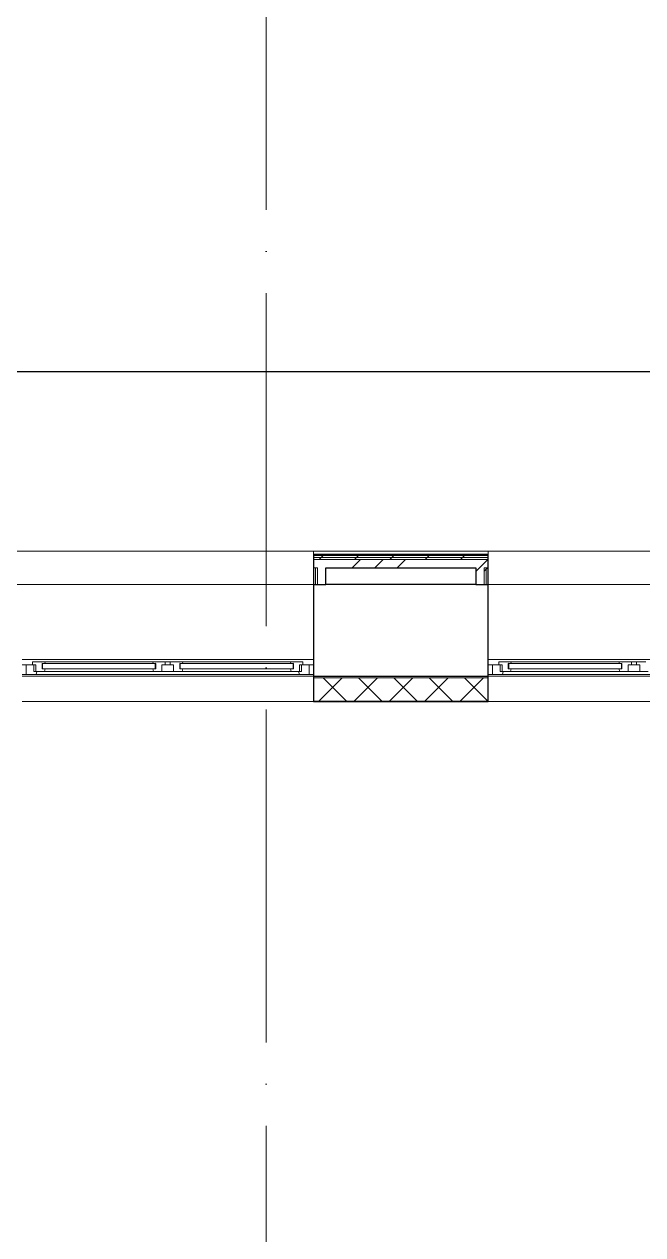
# Model space of a CAD drawing. Header units: millimetres. Extents: x -1073752 to 1436911, y -1379358 to 94781.
# Drawn here: x -1016520 to -1012804, y -885925 to -878654 of the extents above; entities that cross this region are included whole.
import ezdxf

# ---------------------------------------------------------------- set-up
doc = ezdxf.new("R2010")
doc.units = ezdxf.units.MM
doc.linetypes.add('ADSK_Линия сетки', pattern=[25, 20, -2.5, 0, -2.5])
for name, color, linetype, lineweight in [('_ Окна', 7, 'Continuous', 9), ('лс', 5, 'Continuous', 30), ('Ограждение', 252, 'Continuous', 9), ('Окна', 7, 'Continuous', 9), ('Оси', 252, 'Continuous', 9), ('Стены внутренние', 7, 'Continuous', 18), ('Стены наружные', 7, 'Continuous', 18), ('Стены штриховка', 7, 'Continuous', 9)]:
    doc.layers.add(name, color=color, linetype=linetype, lineweight=lineweight)

# ---------------------------------------------------------------- blocks, each defined once
blk = doc.blocks.new('1 этаж')
at = {"layer": '_ Окна', "color": 251, "lineweight": 18, "true_color": 0x636466}
for p, q in [((-24001.8, 14991.3), (-24057.8, 14991.3)), ((-24057.8, 14991.3), (-24057.8, 14974.3)), ((-24000.8, 14990.3), (-24001.8, 14991.3)), ((-23999.8, 14991.3), (-24000.8, 14990.3)), ((-24000.8, 14950.3), (-24000.8, 14982.3)), ((-24000.8, 14982.3), (-23982.8, 14982.3)), ((-23985.2, 14991.3), (-23999.8, 14991.3)), ((-23982.8, 14982.3), (-23985.2, 14991.3)), ((-23333.4, 14991.3), (-23335.8, 14982.3)), ((-23335.8, 14982.3), (-23317.8, 14982.3)), ((-23318.8, 14991.3), (-23333.4, 14991.3)), ((-23317.8, 14990.3), (-23318.8, 14991.3)), ((-23316.8, 14991.3), (-23317.8, 14990.3)), ((-23317.8, 14982.3), (-23317.8, 14950.3)), ((-23260.8, 14991.3), (-23316.8, 14991.3)), ((-23260.8, 14974.3), (-23260.8, 14991.3)), ((-23174.8, 14991.3), (-23230.8, 14991.3)), ((-23230.8, 14991.3), (-23230.8, 14974.3)), ((-23173.8, 14990.3), (-23174.8, 14991.3)), ((-23172.8, 14991.3), (-23173.8, 14990.3)), ((-23173.8, 14950.3), (-23173.8, 14982.3)), ((-23173.8, 14982.3), (-23155.8, 14982.3)), ((-23158.2, 14991.3), (-23172.8, 14991.3)), ((-23155.8, 14982.3), (-23158.2, 14991.3)), ((-22506.4, 14991.3), (-22508.8, 14982.3)), ((-22508.8, 14982.3), (-22490.8, 14982.3)), ((-22491.8, 14991.3), (-22506.4, 14991.3)), ((-22490.8, 14990.3), (-22491.8, 14991.3)), ((-22489.8, 14991.3), (-22490.8, 14990.3)), ((-22490.8, 14982.3), (-22490.8, 14950.3)), ((-22433.8, 14991.3), (-22489.8, 14991.3)), ((-22433.8, 14974.3), (-22433.8, 14991.3)), ((-21201.8, 14991.3), (-21257.8, 14991.3)), ((-21257.8, 14991.3), (-21257.8, 14974.3)), ((-21200.8, 14990.3), (-21201.8, 14991.3)), ((-21199.8, 14991.3), (-21200.8, 14990.3)), ((-21200.8, 14950.3), (-21200.8, 14982.3)), ((-21200.8, 14982.3), (-21182.8, 14982.3)), ((-21185.2, 14991.3), (-21199.8, 14991.3)), ((-21182.8, 14982.3), (-21185.2, 14991.3)), ((-20533.4, 14991.3), (-20535.8, 14982.3)), ((-20535.8, 14982.3), (-20517.8, 14982.3)), ((-20518.8, 14991.3), (-20533.4, 14991.3)), ((-20517.8, 14990.3), (-20518.8, 14991.3)), ((-20516.8, 14991.3), (-20517.8, 14990.3)), ((-20517.8, 14982.3), (-20517.8, 14950.3)), ((-20460.8, 14991.3), (-20516.8, 14991.3)), ((-20460.8, 14974.3), (-20460.8, 14991.3)), ((-20374.8, 14991.3), (-20430.8, 14991.3)), ((-20430.8, 14991.3), (-20430.8, 14974.3)), ((-24057.8, 14974.3), (-24095.8, 14974.3)), ((-24095.8, 14974.3), (-24095.8, 14916.3)), ((-24095.8, 14916.3), (-24036.4, 14916.3)), ((-24057.8, 14974.3), (-24037.8, 14974.3)), ((-24049.8, 14933.3), (-24049.8, 14974.3)), ((-24037.8, 14933.3), (-24049.8, 14933.3)), ((-24037.8, 14974.3), (-24037.8, 14933.3)), ((-24037.8, 14933.3), (-23987.4, 14933.3)), ((-24036.4, 14916.3), (-24031.8, 14933.3)), ((-23982.8, 14950.3), (-24000.8, 14950.3)), ((-23987.4, 14933.3), (-23982.8, 14950.3)), ((-23317.8, 14950.3), (-23335.8, 14950.3)), ((-23335.8, 14950.3), (-23331.2, 14933.3)), ((-23331.2, 14933.3), (-23280.8, 14933.3)), ((-23280.8, 14933.3), (-23280.8, 14974.3)), ((-23280.8, 14974.3), (-23260.8, 14974.3)), ((-23230.8, 14974.3), (-23210.8, 14974.3)), ((-23210.8, 14974.3), (-23210.8, 14933.3)), ((-23210.8, 14933.3), (-23160.4, 14933.3)), ((-23155.8, 14950.3), (-23173.8, 14950.3)), ((-23160.4, 14933.3), (-23155.8, 14950.3)), ((-22490.8, 14950.3), (-22508.8, 14950.3)), ((-22508.8, 14950.3), (-22504.2, 14933.3)), ((-22504.2, 14933.3), (-22453.8, 14933.3)), ((-22459.8, 14933.3), (-22455.2, 14916.3)), ((-22455.2, 14916.3), (-22395.8, 14916.3)), ((-22453.8, 14933.3), (-22453.8, 14974.3)), ((-22453.8, 14974.3), (-22433.8, 14974.3)), ((-22441.8, 14933.3), (-22453.8, 14933.3)), ((-22441.8, 14974.3), (-22441.8, 14933.3)), ((-22395.8, 14974.3), (-22433.8, 14974.3)), ((-22395.8, 14916.3), (-22395.8, 14974.3)), ((-21257.8, 14974.3), (-21295.8, 14974.3)), ((-21295.8, 14974.3), (-21295.8, 14916.3)), ((-21295.8, 14916.3), (-21236.4, 14916.3)), ((-21257.8, 14974.3), (-21237.8, 14974.3)), ((-21249.8, 14933.3), (-21249.8, 14974.3)), ((-21237.8, 14933.3), (-21249.8, 14933.3)), ((-21237.8, 14974.3), (-21237.8, 14933.3)), ((-21237.8, 14933.3), (-21187.4, 14933.3)), ((-21236.4, 14916.3), (-21231.8, 14933.3)), ((-21182.8, 14950.3), (-21200.8, 14950.3)), ((-21187.4, 14933.3), (-21182.8, 14950.3)), ((-20517.8, 14950.3), (-20535.8, 14950.3)), ((-20535.8, 14950.3), (-20531.2, 14933.3)), ((-20531.2, 14933.3), (-20480.8, 14933.3)), ((-20480.8, 14933.3), (-20480.8, 14974.3)), ((-20480.8, 14974.3), (-20460.8, 14974.3)), ((-20430.8, 14974.3), (-20410.8, 14974.3)), ((-20410.8, 14974.3), (-20410.8, 14933.3)), ((-20410.8, 14933.3), (-20360.4, 14933.3))]:
    blk.add_line(p, q, dxfattribs=at)
at = {"layer": '_ Окна', "color": 251, "true_color": 0x636466}
for p, q in [((-23997.8, 14982.3), (-24000.8, 14982.3)), ((-24000.8, 14982.3), (-24000.8, 14950.3)), ((-23320.8, 14982.3), (-23997.8, 14982.3)), ((-23997.8, 14982.3), (-23997.8, 14950.3)), ((-23997.8, 14950.3), (-23997.8, 14982.3)), ((-23320.8, 14950.3), (-23320.8, 14982.3)), ((-23320.8, 14982.3), (-23320.8, 14950.3)), ((-23317.8, 14982.3), (-23320.8, 14982.3)), ((-23317.8, 14950.3), (-23317.8, 14982.3)), ((-23170.8, 14982.3), (-23173.8, 14982.3)), ((-23173.8, 14982.3), (-23173.8, 14950.3)), ((-22493.8, 14982.3), (-23170.8, 14982.3)), ((-23170.8, 14982.3), (-23170.8, 14950.3)), ((-23170.8, 14950.3), (-23170.8, 14982.3)), ((-22493.8, 14950.3), (-22493.8, 14982.3)), ((-22493.8, 14982.3), (-22493.8, 14950.3)), ((-22490.8, 14982.3), (-22493.8, 14982.3)), ((-22490.8, 14950.3), (-22490.8, 14982.3)), ((-21197.8, 14982.3), (-21200.8, 14982.3)), ((-21200.8, 14982.3), (-21200.8, 14950.3)), ((-20520.8, 14982.3), (-21197.8, 14982.3)), ((-21197.8, 14982.3), (-21197.8, 14950.3)), ((-21197.8, 14950.3), (-21197.8, 14982.3)), ((-20520.8, 14950.3), (-20520.8, 14982.3)), ((-20520.8, 14982.3), (-20520.8, 14950.3)), ((-20517.8, 14982.3), (-20520.8, 14982.3)), ((-20517.8, 14950.3), (-20517.8, 14982.3)), ((-24095.8, 14974.3), (-24120.8, 14974.3)), ((-24120.8, 14916.3), (-24095.8, 14916.3)), ((-24095.8, 14916.3), (-24095.8, 14974.3)), ((-24000.8, 14950.3), (-23997.8, 14950.3)), ((-23997.8, 14950.3), (-23320.8, 14950.3)), ((-23320.8, 14950.3), (-23317.8, 14950.3)), ((-23173.8, 14950.3), (-23170.8, 14950.3)), ((-23170.8, 14950.3), (-22493.8, 14950.3)), ((-22493.8, 14950.3), (-22490.8, 14950.3)), ((-22370.8, 14974.3), (-22395.8, 14974.3)), ((-22395.8, 14974.3), (-22395.8, 14916.3)), ((-22395.8, 14916.3), (-22370.8, 14916.3)), ((-21295.8, 14974.3), (-21320.8, 14974.3)), ((-21320.8, 14916.3), (-21295.8, 14916.3)), ((-21295.8, 14916.3), (-21295.8, 14974.3)), ((-21200.8, 14950.3), (-21197.8, 14950.3)), ((-21197.8, 14950.3), (-20520.8, 14950.3)), ((-20520.8, 14950.3), (-20517.8, 14950.3))]:
    blk.add_line(p, q, dxfattribs=at)
at = {"layer": 'Ограждение', "color": 251, "true_color": 0x636466}
for p, q in [((-27566.2, 15656.3), (-13580.8, 15656.3)), ((-24120.8, 15656.3), (-22370.8, 15656.3)), ((-22370.8, 15656.3), (-22370.8, 15636.3)), ((-21320.8, 15636.3), (-21320.8, 15656.3)), ((-21320.8, 15656.3), (-19570.8, 15656.3)), ((-24120.8, 15456.3), (-22370.8, 15456.3)), ((-21320.8, 15456.3), (-19570.8, 15456.3)), ((-24120.8, 15006.3), (-22370.8, 15006.3)), ((-21320.8, 15006.3), (-19570.8, 15006.3))]:
    blk.add_line(p, q, dxfattribs=at)
at = {"layer": 'Окна', "color": 251, "true_color": 0x636466}
for p, q in [((-23999.8, 14991.3), (-24001.8, 14991.3)), ((-23333.4, 14991.3), (-23985.2, 14991.3)), ((-23316.8, 14991.3), (-23318.8, 14991.3)), ((-23260.8, 14991.3), (-23230.8, 14991.3)), ((-23172.8, 14991.3), (-23174.8, 14991.3)), ((-22506.4, 14991.3), (-23158.2, 14991.3)), ((-22489.8, 14991.3), (-22491.8, 14991.3)), ((-21199.8, 14991.3), (-21201.8, 14991.3)), ((-20533.4, 14991.3), (-21185.2, 14991.3)), ((-20516.8, 14991.3), (-20518.8, 14991.3)), ((-20460.8, 14991.3), (-20430.8, 14991.3)), ((-24036.4, 14916.3), (-22455.2, 14916.3)), ((-23987.4, 14933.3), (-23331.2, 14933.3)), ((-23210.8, 14933.3), (-23280.8, 14933.3)), ((-23230.8, 14974.3), (-23260.8, 14974.3)), ((-23160.4, 14933.3), (-22504.2, 14933.3)), ((-21236.4, 14916.3), (-19655.2, 14916.3)), ((-21187.4, 14933.3), (-20531.2, 14933.3)), ((-20410.8, 14933.3), (-20480.8, 14933.3)), ((-20430.8, 14974.3), (-20460.8, 14974.3))]:
    blk.add_line(p, q, dxfattribs=at)
at = {"layer": 'Оси', "color": 251, "linetype": 'ADSK_Линия сетки', "ltscale": 100, "true_color": 0x636466}
for p, q in [((-22655.8, 32206.9), (-22655.8, -32499.9)), ((-805.8, 15456.3), (-72528.1, 15456.3))]:
    blk.add_line(p, q, dxfattribs=at)
at = {"layer": 'Стены внутренние', "color": 251, "lineweight": 30, "true_color": 0x636466}
for p, q in [((-22370.8, 15456.3), (-22370.8, 14906.3)), ((-21395.8, 15456.3), (-22295.8, 15456.3)), ((-21320.8, 14906.3), (-21320.8, 15456.3)), ((-22370.8, 14906.3), (-21320.8, 14906.3)), ((-22370.8, 14896.3), (-22370.8, 14754.3)), ((-21320.8, 14754.3), (-21320.8, 14896.3)), ((-22370.8, 14754.3), (-21320.8, 14754.3))]:
    blk.add_line(p, q, dxfattribs=at)
at = {"layer": 'Стены внутренние', "color": 251, "true_color": 0x636466}
for p, q in [((-22370.8, 14906.3), (-24120.8, 14906.3)), ((-19570.8, 14906.3), (-21320.8, 14906.3)), ((-22370.8, 14754.3), (-24120.8, 14754.3)), ((-19570.8, 14754.3), (-21320.8, 14754.3))]:
    blk.add_line(p, q, dxfattribs=at)
at = {"layer": 'Стены внутренние', "color": 251, "linetype": 'Continuous', "lineweight": 9, "true_color": 0x636466}
for p, q in [((-22338.6, 14756.3), (-22198.6, 14896.3)), ((-22172.8, 14756.3), (-22312.8, 14896.3)), ((-22126.5, 14756.3), (-21986.5, 14896.3)), ((-21960.6, 14756.3), (-22100.6, 14896.3)), ((-21914.3, 14756.3), (-21774.3, 14896.3)), ((-21748.5, 14756.3), (-21888.5, 14896.3)), ((-21702.2, 14756.3), (-21562.2, 14896.3)), ((-21536.4, 14756.3), (-21676.4, 14896.3)), ((-21490.1, 14756.3), (-21350.1, 14896.3)), ((-21324.2, 14756.3), (-21464.2, 14896.3)), ((-21747.6, 14754.3), (-21748.7, 14756.3))]:
    blk.add_line(p, q, dxfattribs=at)
at = {"layer": 'Стены наружные', "color": 251, "lineweight": 30, "true_color": 0x636466}
for p, q in [((-21320.8, 15636.3), (-22370.8, 15636.3)), ((-22370.8, 15636.3), (-22370.8, 15456.3)), ((-21320.8, 15456.3), (-21320.8, 15636.3)), ((-22295.8, 15556.3), (-21395.8, 15556.3)), ((-22295.8, 15456.3), (-22295.8, 15556.3)), ((-21395.8, 15556.3), (-21395.8, 15456.3)), ((-22370.8, 15456.3), (-22295.8, 15456.3)), ((-21395.8, 15456.3), (-21320.8, 15456.3)), ((-22370.8, 14906.3), (-22370.8, 14896.3)), ((-21320.8, 14896.3), (-21320.8, 14906.3))]:
    blk.add_line(p, q, dxfattribs=at)
at = {"layer": 'Стены наружные', "color": 251, "linetype": 'Continuous', "lineweight": 9, "true_color": 0x636466}
for p, q in [((-22100, 15631.3), (-22095, 15636.3)), ((-21675.7, 15631.3), (-21670.7, 15636.3)), ((-22337.1, 15606.3), (-22324.6, 15618.8)), ((-22324.6, 15618.8), (-22312.1, 15631.3)), ((-22137.7, 15556.3), (-22087.7, 15606.3)), ((-22125, 15606.3), (-22112.5, 15618.8)), ((-22112.5, 15618.8), (-22100, 15631.3)), ((-22002.8, 15556.3), (-21952.8, 15606.3)), ((-21912.9, 15606.3), (-21900.4, 15618.8)), ((-21900.4, 15618.8), (-21887.9, 15631.3)), ((-21867.9, 15556.3), (-21817.9, 15606.3)), ((-21700.7, 15606.3), (-21688.2, 15618.8)), ((-21688.2, 15618.8), (-21675.7, 15631.3)), ((-21488.6, 15606.3), (-21476.1, 15618.8)), ((-21476.1, 15618.8), (-21463.6, 15631.3)), ((-21374.4, 15556.3), (-21324.4, 15606.3)), ((-21395.8, 15534.9), (-21374.4, 15556.3)), ((-21345.8, 15536.9), (-21333.3, 15549.4)), ((-21333.3, 15549.4), (-21326.5, 15556.3))]:
    blk.add_line(p, q, dxfattribs=at)
at = {"layer": 'Стены штриховка', "color": 251, "true_color": 0x636466}
for p, q in [((-22370.8, 15631.3), (-21320.8, 15631.3)), ((-21320.8, 15631.3), (-22370.8, 15631.3)), ((-21320.8, 15618.8), (-22370.8, 15618.8)), ((-21320.8, 15606.3), (-22370.8, 15606.3)), ((-22345.8, 15556.3), (-22370.8, 15556.3)), ((-22358.3, 15456.3), (-22358.3, 15556.3)), ((-22345.8, 15456.3), (-22345.8, 15556.3)), ((-21345.8, 15456.3), (-21345.8, 15556.3)), ((-21320.8, 15556.3), (-21345.8, 15556.3)), ((-21333.3, 15456.3), (-21333.3, 15556.3)), ((-21320.8, 14896.3), (-22370.8, 14896.3)), ((-22368.8, 14830.3), (-22370.8, 14830.3)), ((-22368.8, 14830.3), (-22368.8, 14756.3)), ((-21320.8, 14830.3), (-21322.8, 14830.3)), ((-21322.8, 14756.3), (-21322.8, 14830.3)), ((-22368.8, 14756.3), (-21322.8, 14756.3))]:
    blk.add_line(p, q, dxfattribs=at)

msp = doc.modelspace()

# ---------------------------------------------------------------- linework, layer by layer
at = {"layer": 'лс', "color": 5}
msp.add_line((-1005850.9, -880742.2), (-1018484.9, -880742.2), dxfattribs=at)

# ---------------------------------------------------------------- block references
msp.add_blockref('1 этаж', (-992411.4, -897475.7))

doc.saveas('drawing.dxf')
